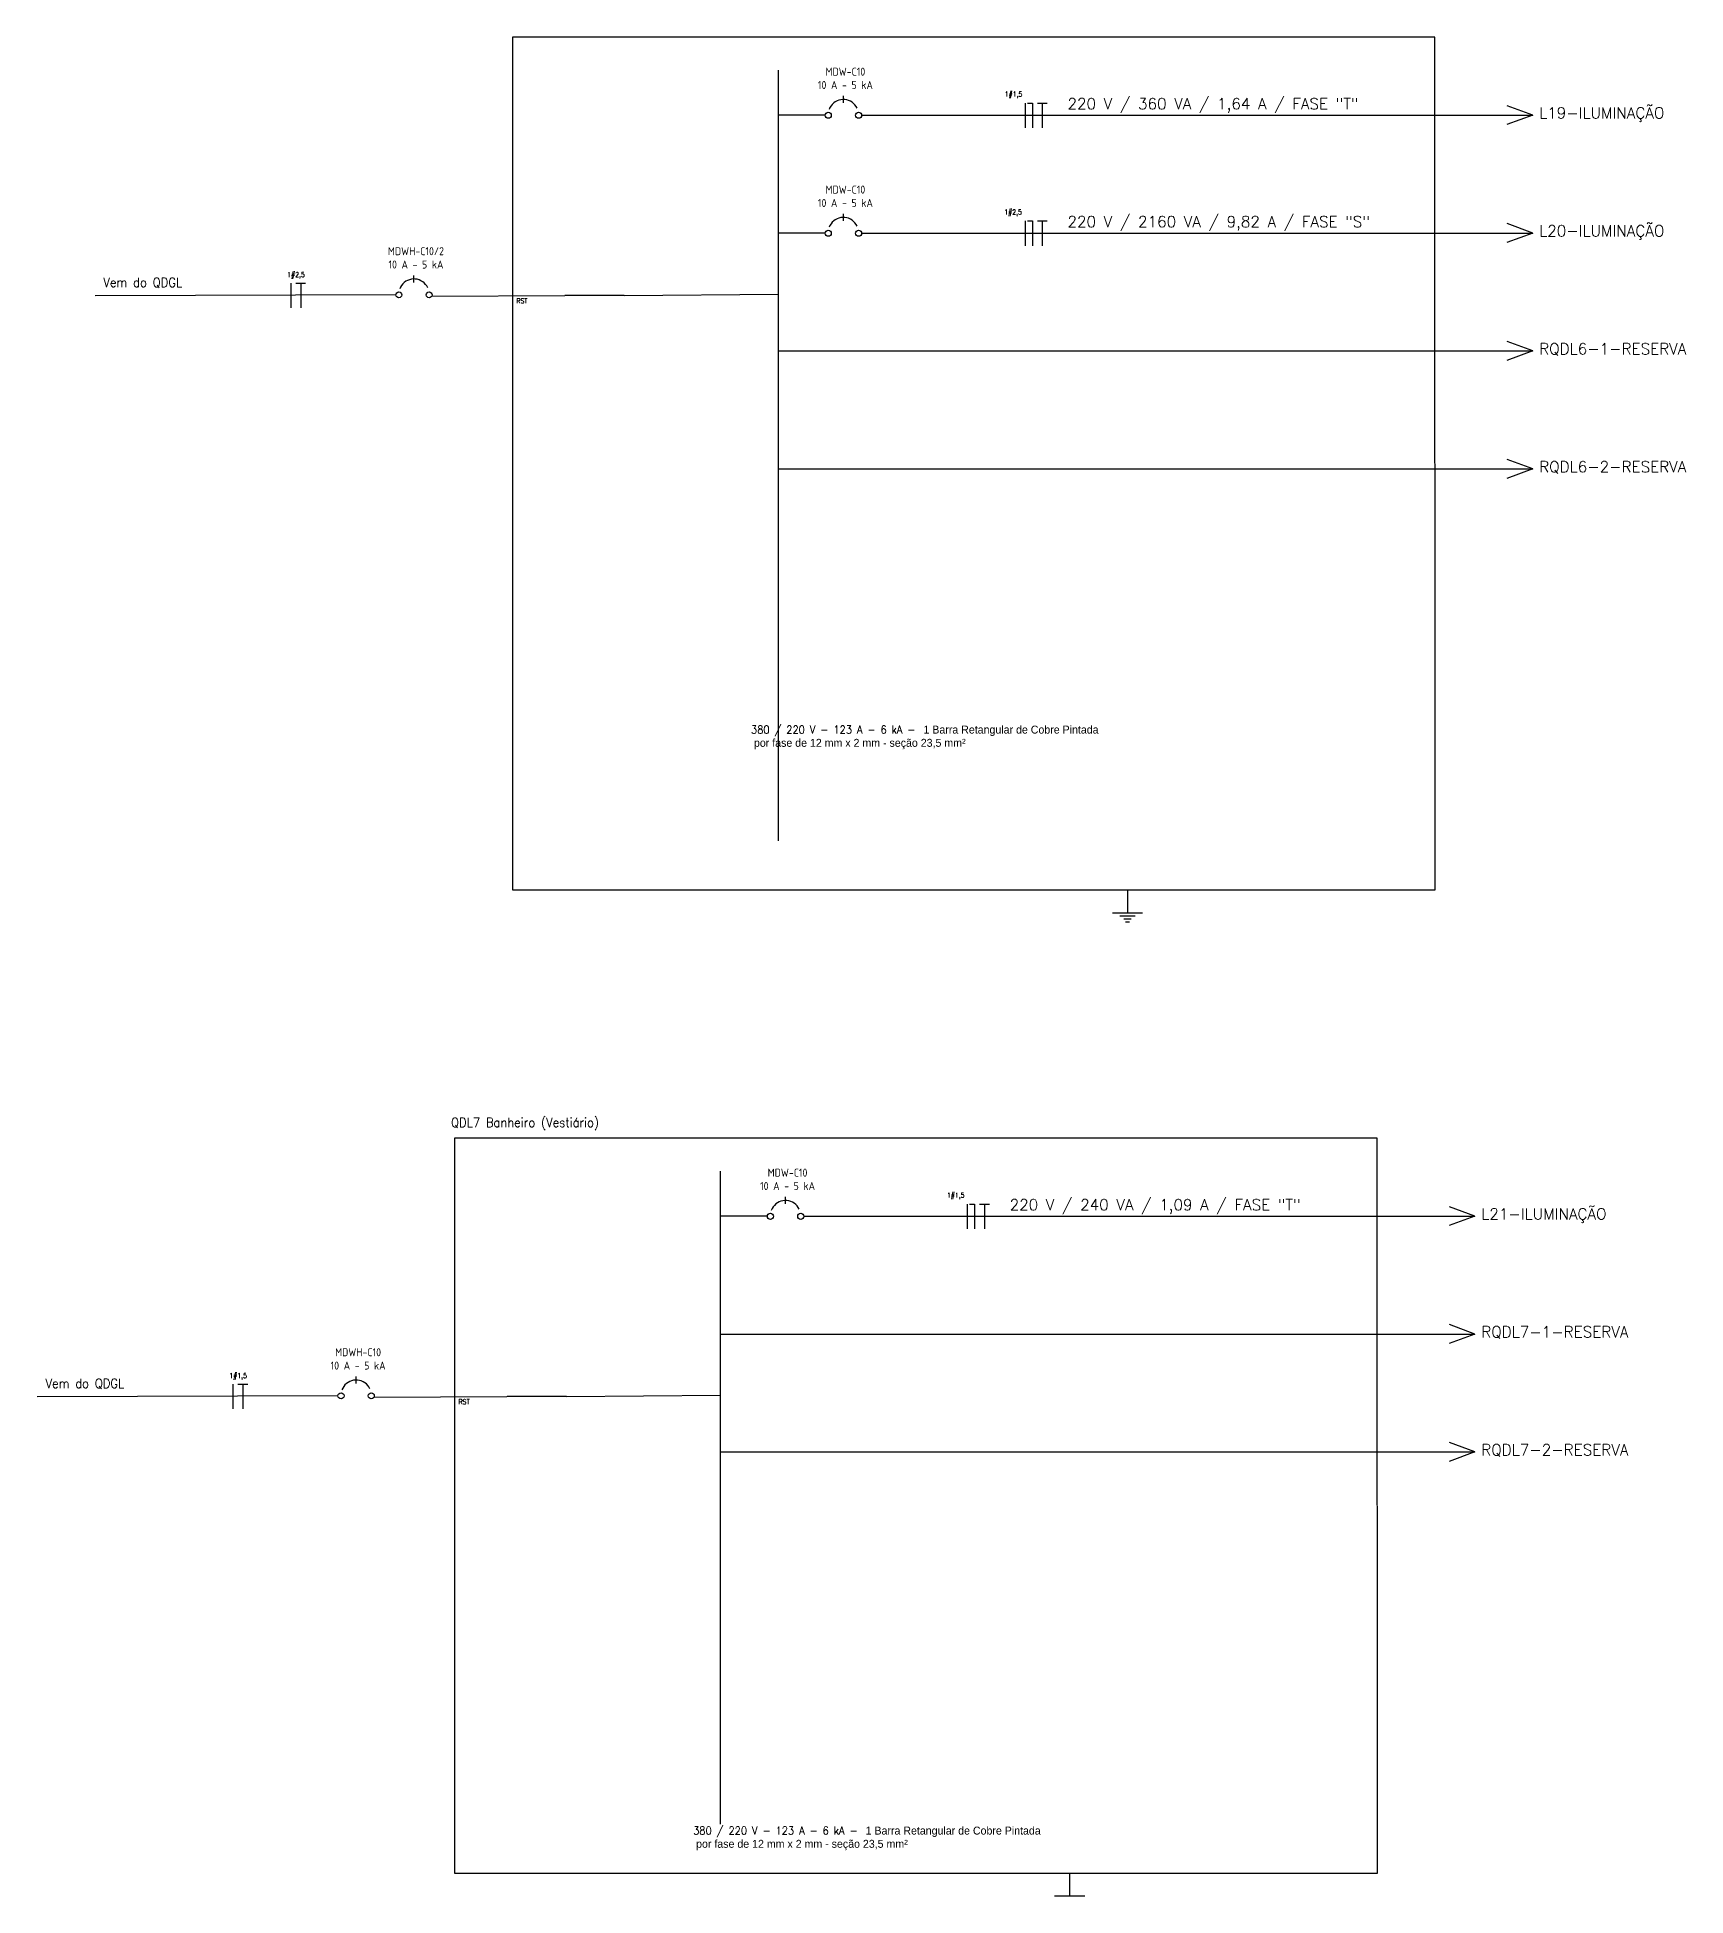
# Model space of a CAD drawing. Extents: x 202 to 641, y -96 to 322.
# Drawn here: x 462.96 to 505.03, y -51.8 to -4.39 of the extents above; entities that cross this region are included whole.
import ezdxf

# ---------------------------------------------------------------- set-up
doc = ezdxf.new("R2010")
doc.units = 0
doc.header["$MEASUREMENT"] = 0
for name, color, linetype in [('ELET_UNIFILAR_TEXTO', 4, 'Continuous'), ('ELET_UNIFILAR_TEXTO2', 4, 'Continuous'), ('ELT_UNIFILAR_DESENHO', 5, 'Continuous')]:
    doc.layers.add(name, color=color, linetype=linetype)
doc.styles.add('textstyle4', font='arial.ttf')
doc.styles.add('textstyle5', font='')
doc.styles.add('textstyle7', font='romans__.ttf')
doc.styles.get('textstyle5').set_extended_font_data('Standard')

msp = doc.modelspace()

# ---------------------------------------------------------------- linework, layer by layer
at = {"layer": 'ELT_UNIFILAR_DESENHO'}
for p, q in [((498.629, -4.388), (475.089, -4.388)), ((475.089, -4.388), (475.089, -26.139)), ((498.636, -26.139), (498.629, -4.388)), ((481.879, -24.891), (481.879, -5.233)), ((483.535, -6.067), (483.535, -5.887)), ((488.169, -6.068), (488.169, -6.7)), ((488.232, -6.068), (488.359, -6.068)), ((488.359, -6.068), (488.359, -6.7)), ((488.484, -6.068), (488.737, -6.068)), ((488.61, -6.068), (488.61, -6.7)), ((501.125, -6.376), (500.474, -6.136)), ((483.072, -6.376), (481.879, -6.376)), ((483.999, -6.376), (501.125, -6.376)), ((501.125, -6.376), (500.465, -6.618)), ((483.535, -9.074), (483.535, -8.894)), ((483.072, -9.384), (481.879, -9.384)), ((483.999, -9.384), (501.125, -9.384)), ((488.169, -9.075), (488.169, -9.707)), ((488.232, -9.075), (488.359, -9.075)), ((488.359, -9.075), (488.359, -9.707)), ((488.484, -9.075), (488.737, -9.075)), ((488.61, -9.075), (488.61, -9.707)), ((501.125, -9.384), (500.465, -9.625)), ((501.125, -9.384), (500.474, -9.143)), ((469.437, -10.663), (469.437, -11.295)), ((469.563, -10.663), (469.815, -10.663)), ((469.689, -10.663), (469.689, -11.295)), ((472.579, -10.646), (472.579, -10.466)), ((472.579, -10.646), (472.579, -10.466)), ((464.441, -10.979), (472.116, -10.956)), ((473.036, -10.992), (476.427, -10.979)), ((477.943, -10.979), (476.431, -10.98)), ((477.943, -10.979), (481.879, -10.942)), ((501.125, -12.392), (500.474, -12.151)), ((481.879, -12.392), (501.125, -12.392)), ((501.125, -12.392), (500.465, -12.633)), ((501.125, -15.399), (500.474, -15.159)), ((481.879, -15.399), (501.125, -15.399)), ((501.125, -15.399), (500.465, -15.641)), ((475.089, -26.139), (498.636, -26.139)), ((490.784, -26.139), (490.784, -26.722)), ((490.398, -26.722), (491.17, -26.722)), ((490.591, -26.799), (490.977, -26.799)), ((490.687, -26.876), (490.88, -26.876)), ((490.736, -26.953), (490.832, -26.953)), ((497.153, -32.472), (473.613, -32.472)), ((473.613, -32.472), (473.613, -51.215)), ((497.16, -51.215), (497.153, -32.472)), ((480.403, -49.966), (480.403, -33.316)), ((482.059, -34.15), (482.059, -33.97)), ((481.596, -34.46), (480.403, -34.46)), ((482.523, -34.46), (499.649, -34.46)), ((486.693, -34.151), (486.693, -34.783)), ((486.756, -34.151), (486.883, -34.151)), ((486.883, -34.151), (486.883, -34.783)), ((487.008, -34.151), (487.261, -34.151)), ((487.134, -34.151), (487.134, -34.783)), ((499.649, -34.46), (498.989, -34.701)), ((499.649, -34.46), (498.998, -34.219)), ((499.649, -37.467), (498.998, -37.227)), ((480.403, -37.467), (499.649, -37.467)), ((499.649, -37.467), (498.989, -37.709)), ((467.961, -38.746), (467.961, -39.378)), ((468.087, -38.746), (468.339, -38.746)), ((468.213, -38.746), (468.213, -39.378)), ((471.103, -38.729), (471.103, -38.549)), ((471.103, -38.729), (471.103, -38.549)), ((462.965, -39.062), (470.64, -39.039)), ((471.56, -39.076), (474.951, -39.062)), ((476.467, -39.062), (474.955, -39.064)), ((476.467, -39.062), (480.403, -39.025)), ((499.649, -40.475), (498.998, -40.234)), ((480.403, -40.475), (499.649, -40.475)), ((499.649, -40.475), (498.989, -40.717)), ((473.613, -51.215), (497.16, -51.215)), ((489.308, -51.215), (489.308, -51.797)), ((488.922, -51.797), (489.694, -51.797))]:
    msp.add_line(p, q, dxfattribs=at)
for points in [[(483.885, -6.2), (483.861, -6.155), (483.831, -6.115), (483.796, -6.078), (483.757, -6.046), (483.714, -6.02), (483.667, -6), (483.619, -5.986), (483.569, -5.978), (483.518, -5.977), (483.468, -5.983), (483.419, -5.995), (483.372, -6.013), (483.328, -6.037), (483.287, -6.067), (483.251, -6.102), (483.219, -6.141), (483.193, -6.184), (483.172, -6.231)], [(483.885, -9.207), (483.861, -9.163), (483.831, -9.122), (483.796, -9.086), (483.757, -9.054), (483.714, -9.028), (483.667, -9.008), (483.619, -8.993), (483.569, -8.986), (483.518, -8.985), (483.468, -8.99), (483.419, -9.002), (483.372, -9.021), (483.328, -9.045), (483.287, -9.075), (483.251, -9.11), (483.219, -9.149), (483.193, -9.192), (483.172, -9.238)], [(472.929, -10.779), (472.905, -10.735), (472.875, -10.694), (472.84, -10.657), (472.801, -10.626), (472.757, -10.6), (472.711, -10.579), (472.663, -10.565), (472.613, -10.557), (472.562, -10.556), (472.512, -10.562), (472.463, -10.574), (472.416, -10.592), (472.372, -10.616), (472.331, -10.646), (472.294, -10.681), (472.263, -10.721), (472.237, -10.764), (472.216, -10.81)], [(482.409, -34.283), (482.385, -34.239), (482.355, -34.198), (482.32, -34.162), (482.281, -34.13), (482.238, -34.104), (482.191, -34.083), (482.143, -34.069), (482.093, -34.062), (482.042, -34.06), (481.992, -34.066), (481.943, -34.078), (481.896, -34.096), (481.852, -34.121), (481.811, -34.15), (481.775, -34.185), (481.743, -34.225), (481.717, -34.268), (481.696, -34.314)], [(471.453, -38.862), (471.429, -38.818), (471.399, -38.777), (471.364, -38.741), (471.325, -38.709), (471.281, -38.683), (471.235, -38.663), (471.187, -38.649), (471.137, -38.641), (471.086, -38.64), (471.036, -38.645), (470.987, -38.657), (470.94, -38.676), (470.896, -38.7), (470.855, -38.73), (470.818, -38.765), (470.787, -38.804), (470.76, -38.847), (470.74, -38.893)]]:
    msp.add_lwpolyline(points, dxfattribs=at)
for centre in [(483.15, -6.381), (483.922, -6.381), (483.15, -9.389), (483.922, -9.389), (472.193, -10.961), (472.966, -10.961), (481.673, -34.465), (482.446, -34.465), (470.717, -39.044), (471.49, -39.044)]:
    msp.add_circle(centre, 0.0772, dxfattribs=at)

# ---------------------------------------------------------------- texts
at = {"layer": 'ELET_UNIFILAR_TEXTO'}
for s, insert, char_height, attachment_point, style in [('{\\Fisocp|c0;MDW-C10\\P\\Fisocp2|c0;10 A - 5 kA\\H1.00174x; }', (483.586, -5.711), 0.20406, 8, 'textstyle4'), ('\\A1;\\pi-0.22567;1#1,5', (487.878, -5.778), 0.12638, 1, 'textstyle5'), ('{\\Fisocp|c0;MDW-C10\\P\\Fisocp2|c0;10 A - 5 kA\\H1.00174x; }', (483.586, -8.719), 0.20406, 8, 'textstyle4'), ('\\A1;\\pi-0.23771;1#2,5', (487.878, -8.786), 0.12638, 1, 'textstyle5'), ('{\\Fisocp|c0;MDWH-C10/2\\P\\Fisocp2|c0;10 A - 5 kA\\H1.00174x; }', (472.629, -10.29), 0.20406, 8, 'textstyle4'), ('\\A1;1#2,5', (469.344, -10.381), 0.1264, 1, 'textstyle5'), ('Vem do QDGL', (464.654, -10.525), 0.23696, 1, 'textstyle5'), ('RST', (475.192, -11.05), 0.1264, 1, 'textstyle5'), ('RST', (475.192, -11.05), 0.1264, 1, 'textstyle5'), ('\\A1;380 / 220 V - 123 A - 6 kA - {\\A0;\\fArial|b0|i0|c0|p34; \\Ftxt|c0;1 Barra Retangular de Cobre Pintada\\P por fase de 12 mm x 2 mm - seção 23,5 mm\\fArial|b0|i0|c0|p34;²}', (481.178, -21.949), 0.202345, 1, 'textstyle5'), ('QDL7 Banheiro (Vestiário)', (473.526, -31.952), 0.23696, 1, 'textstyle5'), ('{\\Fisocp|c0;MDW-C10\\P\\Fisocp2|c0;10 A - 5 kA\\H1.00174x; }', (482.11, -33.794), 0.20406, 8, 'textstyle4'), ('\\A1;\\pi-0.22567;1#1,5', (486.402, -33.862), 0.12638, 1, 'textstyle5'), ('{\\Fisocp|c0;MDWH-C10\\P\\Fisocp2|c0;10 A - 5 kA\\H1.00174x; }', (471.153, -38.374), 0.20406, 8, 'textstyle4'), ('Vem do QDGL', (463.178, -38.608), 0.23696, 1, 'textstyle5'), ('\\A1;1#1,5', (467.868, -38.464), 0.1264, 1, 'textstyle5'), ('RST', (473.716, -39.133), 0.1264, 1, 'textstyle5'), ('RST', (473.716, -39.133), 0.1264, 1, 'textstyle5'), ('\\A1;380 / 220 V - 123 A - 6 kA - {\\A0;\\fArial|b0|i0|c0|p34; \\Ftxt|c0;1 Barra Retangular de Cobre Pintada\\P por fase de 12 mm x 2 mm - seção 23,5 mm\\fArial|b0|i0|c0|p34;²}', (479.702, -50.032), 0.202345, 1, 'textstyle5')]:
    msp.add_mtext(s, dxfattribs=dict(at, insert=insert, char_height=char_height, attachment_point=attachment_point, style=style))
at = {"layer": 'ELET_UNIFILAR_TEXTO2', "char_height": 0.28356, "attachment_point": 1, "style": 'textstyle7'}
for s, insert in [('220 V / 360 VA / 1,64 A / FASE "T"', (489.253, -5.944)), ('L19-ILUMINAÇÃO', (501.286, -6.179)), ('220 V / 2160 VA / 9,82 A / FASE "S"', (489.253, -8.952)), ('L20-ILUMINAÇÃO', (501.286, -9.187)), ('RQDL6-1-RESERVA', (501.286, -12.195)), ('RQDL6-2-RESERVA', (501.286, -15.203)), ('220 V / 240 VA / 1,09 A / FASE "T"', (487.777, -34.028)), ('L21-ILUMINAÇÃO', (499.81, -34.263)), ('RQDL7-1-RESERVA', (499.81, -37.271)), ('RQDL7-2-RESERVA', (499.81, -40.278))]:
    msp.add_mtext(s, dxfattribs=dict(at, insert=insert))

doc.saveas('drawing.dxf')
